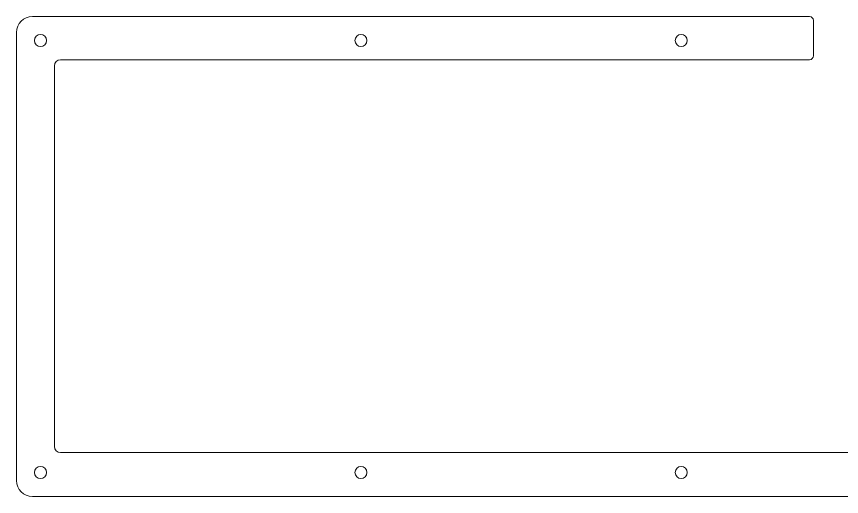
# Model space of a CAD drawing. Header units: inches. Extents: x -12 to 72, y -8.2 to 38.2.
# Drawn here: x 30.72 to 51.34, y 13.89 to 25.89 of the extents above; entities that cross this region are included whole.
import ezdxf

# ---------------------------------------------------------------- set-up
doc = ezdxf.new("R2010")
doc.units = ezdxf.units.IN
doc.header["$MEASUREMENT"] = 0
doc.layers.add('Layer 1', color=7, linetype='Continuous')

# ---------------------------------------------------------------- blocks, each defined once
blk = doc.blocks.new('block 115')
at = {"layer": 'Layer 1', "lineweight": 0}
blk.add_open_spline([(31.469, 25.289), (31.469, 25.372), (31.402, 25.439), (31.319, 25.439), (31.236, 25.439), (31.169, 25.372), (31.169, 25.289), (31.169, 25.206), (31.236, 25.139), (31.319, 25.139), (31.402, 25.139), (31.469, 25.206), (31.469, 25.289)], degree=3, knots=[0, 0, 0, 0, 1, 1, 1, 2, 2, 2, 3, 3, 3, 4, 4, 4, 4], dxfattribs=at)
blk = doc.blocks.new('block 114')
at = {"layer": 'Layer 1'}
blk.add_blockref('block 115', (0, 0), dxfattribs=at)
blk = doc.blocks.new('block 117')
at = {"layer": 'Layer 1', "lineweight": 0}
blk.add_open_spline([(39.479, 25.289), (39.479, 25.372), (39.411, 25.439), (39.329, 25.439), (39.246, 25.439), (39.179, 25.372), (39.179, 25.289), (39.179, 25.206), (39.246, 25.139), (39.329, 25.139), (39.411, 25.139), (39.479, 25.206), (39.479, 25.289)], degree=3, knots=[0, 0, 0, 0, 1, 1, 1, 2, 2, 2, 3, 3, 3, 4, 4, 4, 4], dxfattribs=at)
blk = doc.blocks.new('block 116')
at = {"layer": 'Layer 1'}
blk.add_blockref('block 117', (0, 0), dxfattribs=at)
blk = doc.blocks.new('block 119')
at = {"layer": 'Layer 1', "lineweight": 0}
blk.add_open_spline([(47.488, 25.289), (47.488, 25.372), (47.421, 25.439), (47.338, 25.439), (47.255, 25.439), (47.188, 25.372), (47.188, 25.289), (47.188, 25.206), (47.255, 25.139), (47.338, 25.139), (47.421, 25.139), (47.488, 25.206), (47.488, 25.289)], degree=3, knots=[0, 0, 0, 0, 1, 1, 1, 2, 2, 2, 3, 3, 3, 4, 4, 4, 4], dxfattribs=at)
blk = doc.blocks.new('block 118')
at = {"layer": 'Layer 1'}
blk.add_blockref('block 119', (0, 0), dxfattribs=at)
blk = doc.blocks.new('block 133')
at = {"layer": 'Layer 1', "lineweight": 0}
blk.add_open_spline([(47.488, 14.489), (47.488, 14.572), (47.421, 14.639), (47.338, 14.639), (47.255, 14.639), (47.188, 14.572), (47.188, 14.489), (47.188, 14.406), (47.255, 14.339), (47.338, 14.339), (47.421, 14.339), (47.488, 14.406), (47.488, 14.489)], degree=3, knots=[0, 0, 0, 0, 1, 1, 1, 2, 2, 2, 3, 3, 3, 4, 4, 4, 4], dxfattribs=at)
blk = doc.blocks.new('block 132')
at = {"layer": 'Layer 1'}
blk.add_blockref('block 133', (0, 0), dxfattribs=at)
blk = doc.blocks.new('block 135')
at = {"layer": 'Layer 1', "lineweight": 0}
blk.add_open_spline([(39.479, 14.489), (39.479, 14.572), (39.411, 14.639), (39.329, 14.639), (39.246, 14.639), (39.179, 14.572), (39.179, 14.489), (39.179, 14.406), (39.246, 14.339), (39.329, 14.339), (39.411, 14.339), (39.479, 14.406), (39.479, 14.489)], degree=3, knots=[0, 0, 0, 0, 1, 1, 1, 2, 2, 2, 3, 3, 3, 4, 4, 4, 4], dxfattribs=at)
blk = doc.blocks.new('block 134')
at = {"layer": 'Layer 1'}
blk.add_blockref('block 135', (0, 0), dxfattribs=at)
blk = doc.blocks.new('block 137')
at = {"layer": 'Layer 1', "lineweight": 0}
blk.add_open_spline([(31.469, 14.489), (31.469, 14.572), (31.402, 14.639), (31.319, 14.639), (31.236, 14.639), (31.169, 14.572), (31.169, 14.489), (31.169, 14.406), (31.236, 14.339), (31.319, 14.339), (31.402, 14.339), (31.469, 14.406), (31.469, 14.489)], degree=3, knots=[0, 0, 0, 0, 1, 1, 1, 2, 2, 2, 3, 3, 3, 4, 4, 4, 4], dxfattribs=at)
blk = doc.blocks.new('block 136')
at = {"layer": 'Layer 1'}
blk.add_blockref('block 137', (0, 0), dxfattribs=at)
blk = doc.blocks.new('block 139')
at = {"layer": 'Layer 1', "lineweight": 0}
blk.add_open_spline([(71.567, 13.889), (71.788, 13.889), (71.967, 14.068), (71.967, 14.289), (71.967, 14.289), (71.967, 25.489), (71.967, 25.489), (71.967, 25.71), (71.788, 25.889), (71.567, 25.889), (71.567, 25.889), (52.143, 25.889), (52.143, 25.889), (52.088, 25.889), (52.043, 25.844), (52.043, 25.789), (52.043, 25.789), (52.043, 24.909), (52.043, 24.909), (52.043, 24.854), (52.088, 24.809), (52.143, 24.809), (52.143, 24.809), (70.867, 24.809), (70.867, 24.809), (70.949, 24.809), (71.017, 24.742), (71.017, 24.659), (71.017, 24.659), (71.017, 15.139), (71.017, 15.139), (71.017, 15.056), (70.949, 14.989), (70.867, 14.989), (70.867, 14.989), (31.819, 14.989), (31.819, 14.989), (31.736, 14.989), (31.669, 15.056), (31.669, 15.139), (31.669, 15.139), (31.669, 24.659), (31.669, 24.659), (31.669, 24.742), (31.736, 24.809), (31.819, 24.809), (31.819, 24.809), (50.543, 24.809), (50.543, 24.809), (50.598, 24.809), (50.643, 24.854), (50.643, 24.909), (50.643, 24.909), (50.643, 25.789), (50.643, 25.789), (50.643, 25.844), (50.598, 25.889), (50.543, 25.889), (50.543, 25.889), (31.119, 25.889), (31.119, 25.889), (30.898, 25.889), (30.719, 25.71), (30.719, 25.489), (30.719, 25.489), (30.719, 14.289), (30.719, 14.289), (30.719, 14.068), (30.898, 13.889), (31.119, 13.889), (31.119, 13.889), (71.567, 13.889), (71.567, 13.889)], degree=3, knots=[0, 0, 0, 0, 1, 1, 1, 2, 2, 2, 3, 3, 3, 4, 4, 4, 5, 5, 5, 6, 6, 6, 7, 7, 7, 8, 8, 8, 9, 9, 9, 10, 10, 10, 11, 11, 11, 12, 12, 12, 13, 13, 13, 14, 14, 14, 15, 15, 15, 16, 16, 16, 17, 17, 17, 18, 18, 18, 19, 19, 19, 20, 20, 20, 21, 21, 21, 22, 22, 22, 23, 23, 23, 24, 24, 24, 24], dxfattribs=at)
blk = doc.blocks.new('block 138')
at = {"layer": 'Layer 1'}
blk.add_blockref('block 139', (0, 0), dxfattribs=at)
blk = doc.blocks.new('block 113')
at = {"layer": 'Layer 1'}
for name in ['block 138', 'block 114', 'block 116', 'block 118', 'block 136', 'block 134', 'block 132']:
    blk.add_blockref(name, (0, 0), dxfattribs=at)

msp = doc.modelspace()

# ---------------------------------------------------------------- block references
at = {"layer": 'Layer 1'}
msp.add_blockref('block 113', (0, 0), dxfattribs=at)

doc.saveas('drawing.dxf')
